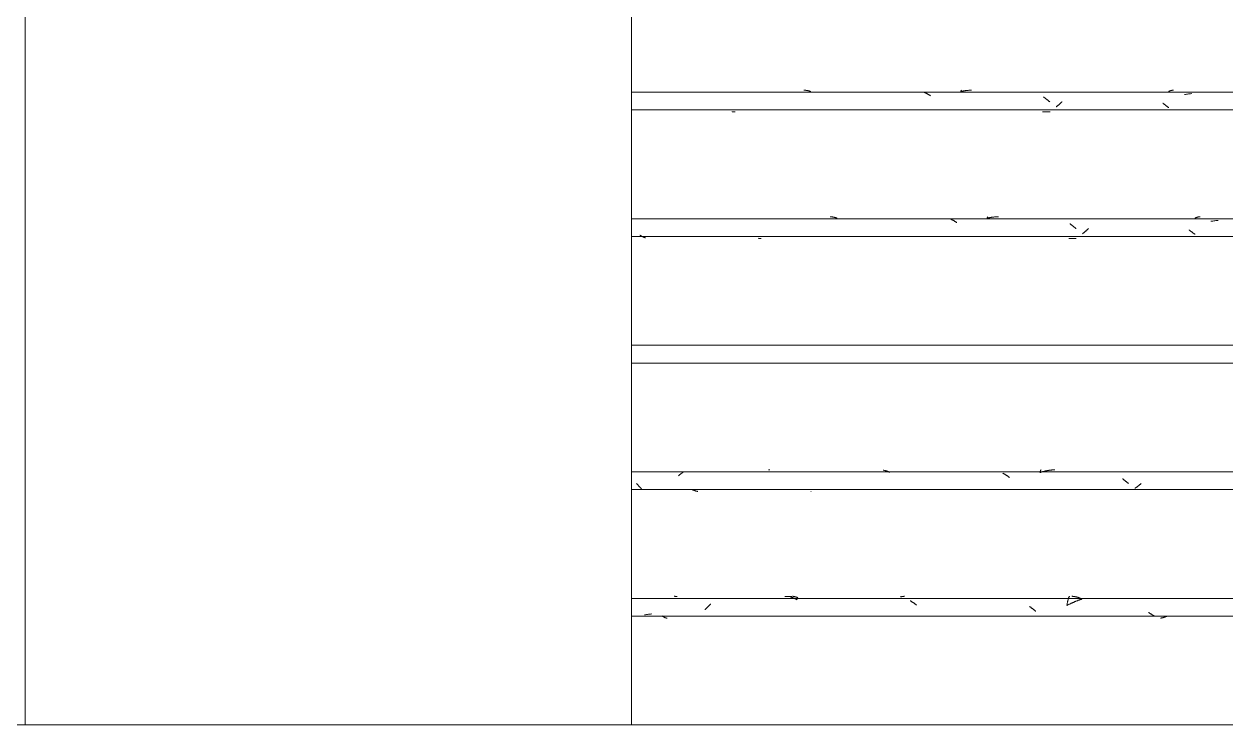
# Model space of a CAD drawing. Header units: millimetres. Extents: x -2100 to 124761, y -10432 to 93550.
# Drawn here: x 22201 to 23559, y -1000 to -209 of the extents above; entities that cross this region are included whole.
import ezdxf

# ---------------------------------------------------------------- set-up
doc = ezdxf.new("R2010")
doc.units = ezdxf.units.MM
for name, color, linetype, lineweight in [('NET CAT', 3, 'Continuous', 5), ('NET THAY 1', 41, 'Continuous', 5), ('NET-THAY', 2, 'Continuous', 9)]:
    doc.layers.add(name, color=color, linetype=linetype, lineweight=lineweight)

# ---------------------------------------------------------------- blocks, each defined once
blk = doc.blocks.new('FP_4-MẶT ĐỨNG TRỤC A-Q')
at = {"layer": 'NET THAY 1'}
for p, q in [((22935.7, -854.8), (22935.4, -854.8)), ((22936.1, -854.8), (22935.7, -854.8)), ((22936.4, -854.9), (22936.1, -854.8)), ((22936.8, -854.9), (22936.4, -854.9)), ((22937.1, -854.9), (22936.8, -854.9)), ((22937.5, -854.9), (22937.1, -854.9)), ((22937.8, -855), (22937.5, -854.9)), ((22938.2, -855), (22937.8, -855)), ((22938.5, -855.1), (22938.2, -855)), ((22938.9, -855.1), (22938.5, -855.1)), ((23061.5, -855.1), (23060.3, -855.1)), ((23062.6, -855), (23061.5, -855.1)), ((23063.8, -855), (23062.6, -855)), ((23065, -855), (23063.8, -855)), ((23066.1, -854.9), (23065, -855)), ((23067.3, -854.9), (23066.1, -854.9)), ((23068.4, -854.9), (23067.3, -854.9)), ((23069.3, -854.8), (23069, -854.8)), ((23069.6, -854.8), (23069.3, -854.8)), ((23069.8, -854.9), (23069.6, -854.8)), ((23070.1, -854.9), (23069.8, -854.9)), ((23070.4, -854.9), (23070.1, -854.9)), ((23070.7, -855), (23070.4, -854.9)), ((23070.9, -855), (23070.7, -855)), ((23071.2, -855.1), (23070.9, -855)), ((23071.5, -855.1), (23071.2, -855.1)), ((23071.8, -855.2), (23071.5, -855.1)), ((23191.1, -854.9), (23191.1, -855)), ((23191.1, -855), (23191.1, -855.2)), ((23192.6, -855.1), (23192.3, -855.2)), ((23192.9, -855.1), (23192.6, -855.1)), ((23193.2, -855), (23192.9, -855.1)), ((23193.6, -855), (23193.2, -855)), ((23193.9, -854.9), (23193.6, -855)), ((23194.2, -854.9), (23193.9, -854.9)), ((23194.5, -854.9), (23194.2, -854.9)), ((23194.8, -854.9), (23194.5, -854.9)), ((23195.1, -854.8), (23194.8, -854.9)), ((23195.4, -854.8), (23195.1, -854.8)), ((23195.7, -854.8), (23195.4, -854.8)), ((23381.6, -855.1), (23381.5, -855.3)), ((23381.7, -855), (23381.6, -855.1)), ((23381.8, -854.9), (23381.7, -855)), ((23381.9, -854.8), (23381.8, -854.9)), ((23385.1, -854.8), (23384.7, -854.8)), ((23385.4, -854.8), (23385.1, -854.8)), ((23385.7, -854.9), (23385.4, -854.8)), ((23386.1, -854.9), (23385.7, -854.9)), ((23386.4, -854.9), (23386.1, -854.9)), ((23386.7, -854.9), (23386.4, -854.9)), ((23387.1, -855), (23386.7, -854.9)), ((23387.4, -855), (23387.1, -855)), ((23387.7, -855.1), (23387.4, -855)), ((23388.1, -855.1), (23387.7, -855.1)), ((23388.4, -855.2), (23388.1, -855.1)), ((31484, -857.1), (22887.3, -857.1)), ((22971.6, -868.5), (22971.3, -868.8)), ((22971.8, -868.2), (22971.6, -868.5)), ((22972.1, -868), (22971.8, -868.2)), ((22972.4, -867.7), (22972.1, -868)), ((22972.7, -867.5), (22972.4, -867.7)), ((22972.9, -867.2), (22972.7, -867.5)), ((22973.2, -866.9), (22972.9, -867.2)), ((22973.5, -866.7), (22973.2, -866.9)), ((22973.8, -866.4), (22973.5, -866.7)), ((22974, -866.2), (22973.8, -866.4)), ((22974.3, -865.9), (22974, -866.2)), ((22974.6, -865.6), (22974.3, -865.9)), ((22974.9, -865.4), (22974.6, -865.6)), ((22975.1, -865.1), (22974.9, -865.4)), ((22975.4, -864.9), (22975.1, -865.1)), ((22975.7, -864.6), (22975.4, -864.9)), ((22975.9, -864.3), (22975.7, -864.6)), ((22976.2, -864.1), (22975.9, -864.3)), ((22976.5, -863.8), (22976.2, -864.1)), ((22976.7, -863.6), (22976.5, -863.8)), ((23067, -855.6), (23066.7, -855.6)), ((23067.4, -855.7), (23067, -855.6)), ((23067.7, -855.8), (23067.4, -855.7)), ((23068, -855.9), (23067.7, -855.8)), ((23068.4, -856.1), (23068, -855.9)), ((23068.7, -856.2), (23068.4, -856.1)), ((23069.1, -856.3), (23068.7, -856.2)), ((23069.4, -856.4), (23069.1, -856.3)), ((23069.8, -856.5), (23069.4, -856.4)), ((23070.1, -856.7), (23069.8, -856.5)), ((23070.5, -856.8), (23070.1, -856.7)), ((23070.8, -856.9), (23070.5, -856.8)), ((23071.1, -857.1), (23070.8, -856.9)), ((23071.5, -857.2), (23071.1, -857.1)), ((23071.8, -857.4), (23071.5, -857.2)), ((23072.1, -855.3), (23071.8, -855.2)), ((23072.2, -857.5), (23071.8, -857.4)), ((23072.3, -855.3), (23072.1, -855.3)), ((23072.5, -857.7), (23072.2, -857.5)), ((23072.6, -855.4), (23072.3, -855.3)), ((23072.9, -857.9), (23072.5, -857.7)), ((23072.9, -855.5), (23072.6, -855.4)), ((23073.2, -855.6), (23072.9, -855.5)), ((23073.2, -858), (23072.9, -857.9)), ((23073.5, -855.7), (23073.2, -855.6)), ((23073.5, -858.2), (23073.2, -858)), ((23073.7, -855.8), (23073.5, -855.7)), ((23073.9, -858.4), (23073.5, -858.2)), ((23074, -855.9), (23073.7, -855.8)), ((23074.2, -858.6), (23073.9, -858.4)), ((23074.3, -856.1), (23074, -855.9)), ((23074.6, -856.2), (23074.3, -856.1)), ((23074.8, -856.3), (23074.6, -856.2)), ((23075.1, -856.5), (23074.8, -856.3)), ((23191.1, -855.2), (23191.1, -855.4)), ((23191.4, -855.4), (23191.1, -855.4)), ((23191.7, -855.3), (23191.4, -855.4)), ((23192, -855.2), (23191.7, -855.3)), ((23192.3, -855.2), (23192, -855.2)), ((23202.3, -859.9), (23202, -859.7)), ((23202.6, -860.1), (23202.3, -859.9)), ((23203, -860.3), (23202.6, -860.1)), ((23203.3, -860.5), (23203, -860.3)), ((23203.6, -860.7), (23203.3, -860.5)), ((23204, -861), (23203.6, -860.7)), ((23204.3, -861.2), (23204, -861)), ((23204.6, -861.4), (23204.3, -861.2)), ((23205, -861.6), (23204.6, -861.4)), ((23205.3, -861.8), (23205, -861.6)), ((23205.6, -862.1), (23205.3, -861.8)), ((23206, -862.3), (23205.6, -862.1)), ((23206.3, -862.5), (23206, -862.3)), ((23206.6, -862.8), (23206.3, -862.5)), ((23207, -863), (23206.6, -862.8)), ((23207.3, -863.2), (23207, -863)), ((23207.6, -863.5), (23207.3, -863.2)), ((23207.9, -863.7), (23207.6, -863.5)), ((23208.3, -864), (23207.9, -863.7)), ((23208.6, -864.2), (23208.3, -864)), ((23208.9, -864.5), (23208.6, -864.2)), ((23209.2, -864.7), (23208.9, -864.5)), ((23337.2, -866.5), (23336.9, -866.2)), ((23337.5, -866.7), (23337.2, -866.5)), ((23337.8, -867), (23337.5, -866.7)), ((23338.2, -867.2), (23337.8, -867)), ((23338.5, -867.5), (23338.2, -867.2)), ((23338.8, -867.7), (23338.5, -867.5)), ((23339.1, -868), (23338.8, -867.7)), ((23339.4, -868.2), (23339.1, -868)), ((23339.7, -868.5), (23339.4, -868.2)), ((23340.1, -868.7), (23339.7, -868.5)), ((23378.9, -864.4), (23378.8, -865)), ((23379.2, -864.8), (23378.8, -865)), ((23379.1, -863.8), (23378.9, -864.4)), ((23379.2, -863.1), (23379.1, -863.8)), ((23379.4, -862.5), (23379.2, -863.1)), ((23379.7, -864.6), (23379.2, -864.8)), ((23379.5, -861.9), (23379.4, -862.5)), ((23379.7, -861.3), (23379.5, -861.9)), ((23379.8, -860.7), (23379.7, -861.3)), ((23380.2, -864.4), (23379.7, -864.6)), ((23380, -860.2), (23379.8, -860.7)), ((23380.1, -859.6), (23380, -860.2)), ((23380.2, -859.1), (23380.1, -859.6)), ((23380.3, -858.6), (23380.2, -859.1)), ((23380.6, -864.2), (23380.2, -864.4)), ((23380.5, -858.2), (23380.3, -858.6)), ((23380.6, -857.7), (23380.5, -858.2)), ((23380.7, -857.3), (23380.6, -857.7)), ((23381.1, -863.9), (23380.6, -864.2)), ((23380.8, -856.9), (23380.7, -857.3)), ((23380.9, -856.6), (23380.8, -856.9)), ((23381, -856.2), (23380.9, -856.6)), ((23381.1, -855.9), (23381, -856.2)), ((23381.3, -855.7), (23381.1, -855.9)), ((23381.6, -863.7), (23381.1, -863.9)), ((23381.4, -855.5), (23381.3, -855.7)), ((23381.5, -855.3), (23381.4, -855.5)), ((23382, -863.5), (23381.6, -863.7)), ((23382.5, -863.3), (23382, -863.5)), ((23383, -863.1), (23382.5, -863.3)), ((23383.5, -862.8), (23383, -863.1)), ((23383.9, -862.6), (23383.5, -862.8)), ((23384.4, -862.4), (23383.9, -862.6)), ((23384.9, -862.2), (23384.4, -862.4)), ((23385.3, -862), (23384.9, -862.2)), ((23385.8, -861.8), (23385.3, -862)), ((23386.3, -861.6), (23385.8, -861.8)), ((23386.7, -861.4), (23386.3, -861.6)), ((23387.2, -861.2), (23386.7, -861.4)), ((23387.6, -861), (23387.2, -861.2)), ((23388.1, -860.8), (23387.6, -861)), ((23388.6, -860.6), (23388.1, -860.8)), ((23388.7, -855.2), (23388.4, -855.2)), ((23389, -860.4), (23388.6, -860.6)), ((23389, -855.3), (23388.7, -855.2)), ((23389.4, -855.4), (23389, -855.3)), ((23389.5, -860.2), (23389, -860.4)), ((23389.7, -855.5), (23389.4, -855.4)), ((23390, -860), (23389.5, -860.2)), ((23390, -855.6), (23389.7, -855.5)), ((23390.4, -855.6), (23390, -855.6)), ((23390.4, -859.9), (23390, -860)), ((23390.7, -855.7), (23390.4, -855.6)), ((23390.9, -859.7), (23390.4, -859.9)), ((23391, -855.8), (23390.7, -855.7)), ((23391.3, -859.5), (23390.9, -859.7)), ((23391.4, -855.9), (23391, -855.8)), ((23391.8, -859.3), (23391.3, -859.5)), ((23391.7, -856), (23391.4, -855.9)), ((23392, -856.2), (23391.7, -856)), ((23392.3, -859.1), (23391.8, -859.3)), ((23392.3, -856.3), (23392, -856.2)), ((23392.7, -856.4), (23392.3, -856.3)), ((23392.7, -859), (23392.3, -859.1)), ((23393, -856.5), (23392.7, -856.4)), ((23393.2, -858.8), (23392.7, -859)), ((23393.3, -856.7), (23393, -856.5)), ((23393.6, -858.6), (23393.2, -858.8)), ((23393.7, -856.8), (23393.3, -856.7)), ((23394.1, -858.5), (23393.6, -858.6)), ((23394, -856.9), (23393.7, -856.8)), ((23394.3, -857.1), (23394, -856.9)), ((23394.6, -858.3), (23394.1, -858.5)), ((23394.6, -857.2), (23394.3, -857.1)), ((23395, -857.4), (23394.6, -857.2)), ((23395, -858.2), (23394.6, -858.3)), ((23395.3, -857.5), (23395, -857.4)), ((23395.5, -858), (23395, -858.2)), ((23395.6, -857.7), (23395.3, -857.5)), ((23395.9, -857.8), (23395.5, -858)), ((23395.9, -857.8), (23395.6, -857.7)), ((22887.3, -877.1), (31484, -877.1)), ((22903, -875.6), (22901.8, -875.7)), ((22904.2, -875.4), (22903, -875.6)), ((22905.4, -875.3), (22904.2, -875.4)), ((22906.6, -875.1), (22905.4, -875.3)), ((22907.8, -875), (22906.6, -875.1)), ((22908.9, -874.8), (22907.8, -875)), ((22910.1, -874.7), (22908.9, -874.8)), ((22922.3, -877.2), (22922, -877)), ((22922.5, -877.4), (22922.3, -877.2)), ((22922.7, -877.5), (22922.5, -877.4)), ((22923, -877.7), (22922.7, -877.5)), ((22923.2, -877.8), (22923, -877.7)), ((22923.4, -878), (22923.2, -877.8)), ((22923.6, -878.1), (22923.4, -878)), ((22923.9, -878.2), (22923.6, -878.1)), ((22924.1, -878.4), (22923.9, -878.2)), ((22924.3, -878.5), (22924.1, -878.4)), ((22924.5, -878.6), (22924.3, -878.5)), ((22924.8, -878.7), (22924.5, -878.6)), ((22925, -878.8), (22924.8, -878.7)), ((22925.2, -878.9), (22925, -878.8)), ((22925.4, -879), (22925.2, -878.9)), ((22925.6, -879), (22925.4, -879)), ((22925.9, -879.1), (22925.6, -879)), ((22926.1, -879.2), (22925.9, -879.1)), ((22926.3, -879.2), (22926.1, -879.2)), ((22926.5, -879.3), (22926.3, -879.2)), ((22926.8, -879.3), (22926.5, -879.3)), ((22927, -879.4), (22926.8, -879.3)), ((22927.2, -879.4), (22927, -879.4)), ((22927.4, -879.4), (22927.2, -879.4)), ((22970.4, -869.5), (22970.2, -869.8)), ((22970.7, -869.3), (22970.4, -869.5)), ((22971, -869), (22970.7, -869.3)), ((22971.3, -868.8), (22971, -869)), ((23340.4, -869), (23340.1, -868.7)), ((23340.7, -869.2), (23340.4, -869)), ((23341, -869.5), (23340.7, -869.2)), ((23341.3, -869.7), (23341, -869.5)), ((23341.6, -870), (23341.3, -869.7)), ((23341.9, -870.2), (23341.6, -870)), ((23342.2, -870.5), (23341.9, -870.2)), ((23342.6, -870.7), (23342.2, -870.5)), ((23342.9, -870.9), (23342.6, -870.7)), ((23343.2, -871.2), (23342.9, -870.9)), ((23343.5, -871.4), (23343.2, -871.2)), ((23343.8, -871.6), (23343.5, -871.4)), ((23471.6, -873.2), (23471.3, -873)), ((23471.9, -873.5), (23471.6, -873.2)), ((23472.2, -873.7), (23471.9, -873.5)), ((23472.5, -873.9), (23472.2, -873.7)), ((23472.8, -874.1), (23472.5, -873.9)), ((23473.1, -874.3), (23472.8, -874.1)), ((23473.5, -874.5), (23473.1, -874.3)), ((23473.8, -874.7), (23473.5, -874.5)), ((23474.1, -874.9), (23473.8, -874.7)), ((23474.4, -875.1), (23474.1, -874.9)), ((23474.7, -875.3), (23474.4, -875.1)), ((23475, -875.5), (23474.7, -875.3)), ((23475.2, -875.7), (23475, -875.5)), ((23475.5, -875.8), (23475.2, -875.7)), ((23475.8, -876), (23475.5, -875.8)), ((23476.1, -876.2), (23475.8, -876)), ((23476.4, -876.4), (23476.1, -876.2)), ((23476.7, -876.5), (23476.4, -876.4)), ((23477, -876.7), (23476.7, -876.5)), ((23477.3, -876.8), (23477, -876.7)), ((23477.6, -877), (23477.3, -876.8)), ((23477.9, -877.1), (23477.6, -877)), ((23485, -879.3), (23484.7, -879.4)), ((23485.3, -879.3), (23485, -879.3)), ((23485.6, -879.3), (23485.3, -879.3)), ((23485.9, -879.2), (23485.6, -879.3)), ((23486.2, -879.1), (23485.9, -879.2)), ((23486.5, -879.1), (23486.2, -879.1)), ((23486.8, -879), (23486.5, -879.1)), ((23487.1, -878.9), (23486.8, -879)), ((23487.4, -878.9), (23487.1, -878.9)), ((23487.7, -878.8), (23487.4, -878.9)), ((23488.1, -878.7), (23487.7, -878.8)), ((23488.4, -878.6), (23488.1, -878.7)), ((23488.7, -878.5), (23488.4, -878.6)), ((23489, -878.4), (23488.7, -878.5)), ((23489.3, -878.3), (23489, -878.4)), ((23489.6, -878.2), (23489.3, -878.3)), ((23489.9, -878.1), (23489.6, -878.2)), ((23490.2, -877.9), (23489.9, -878.1)), ((23490.5, -877.8), (23490.2, -877.9)), ((23490.8, -877.7), (23490.5, -877.8)), ((23491.1, -877.5), (23490.8, -877.7)), ((23491.4, -877.4), (23491.1, -877.5)), ((23491.7, -877.2), (23491.4, -877.4)), ((23492, -877.1), (23491.7, -877.2))]:
    blk.add_line(p, q, dxfattribs=at)
blk = doc.blocks.new('FP_5-MẶT ĐỨNG TRỤC A-Q')
at = {"layer": 'NET THAY 1'}
for p, q in [((31454.2, -714.3), (22887.3, -714.3)), ((22940.6, -718.5), (22940.3, -718.8)), ((22940.8, -718.3), (22940.6, -718.5)), ((22941.1, -718.1), (22940.8, -718.3)), ((22941.3, -717.9), (22941.1, -718.1)), ((22941.6, -717.6), (22941.3, -717.9)), ((22941.9, -717.4), (22941.6, -717.6)), ((22942.1, -717.2), (22941.9, -717.4)), ((22942.4, -717), (22942.1, -717.2)), ((22942.6, -716.8), (22942.4, -717)), ((22942.9, -716.6), (22942.6, -716.8)), ((22943.1, -716.4), (22942.9, -716.6)), ((22943.4, -716.2), (22943.1, -716.4)), ((22943.7, -716), (22943.4, -716.2)), ((22943.9, -715.8), (22943.7, -716)), ((22944.2, -715.6), (22943.9, -715.8)), ((22944.4, -715.4), (22944.2, -715.6)), ((22944.7, -715.2), (22944.4, -715.4)), ((22944.9, -715.1), (22944.7, -715.2)), ((22945.2, -714.9), (22944.9, -715.1)), ((22945.4, -714.7), (22945.2, -714.9)), ((22945.7, -714.6), (22945.4, -714.7)), ((22945.9, -714.4), (22945.7, -714.6)), ((22946.2, -714.2), (22945.9, -714.4)), ((22946.4, -714.1), (22946.2, -714.2)), ((23042.3, -712), (23041.9, -712)), ((23042.6, -712), (23042.3, -712)), ((23042.9, -712), (23042.6, -712)), ((23043.3, -712), (23042.9, -712)), ((23043.6, -712), (23043.3, -712)), ((23171.7, -712.4), (23171.4, -712.3)), ((23172.1, -712.4), (23171.7, -712.4)), ((23172.4, -712.5), (23172.1, -712.4)), ((23172.8, -712.6), (23172.4, -712.5)), ((23173.1, -712.7), (23172.8, -712.6)), ((23173.5, -712.8), (23173.1, -712.7)), ((23173.8, -712.9), (23173.5, -712.8)), ((23174.2, -713), (23173.8, -712.9)), ((23174.5, -713.1), (23174.2, -713)), ((23174.9, -713.2), (23174.5, -713.1)), ((23175.2, -713.3), (23174.9, -713.2)), ((23175.6, -713.4), (23175.2, -713.3)), ((23175.9, -713.5), (23175.6, -713.4)), ((23176.3, -713.6), (23175.9, -713.5)), ((23176.6, -713.8), (23176.3, -713.6)), ((23176.9, -713.9), (23176.6, -713.8)), ((23177.3, -714), (23176.9, -713.9)), ((23177.6, -714.2), (23177.3, -714)), ((23178, -714.3), (23177.6, -714.2)), ((23178.3, -714.5), (23178, -714.3)), ((23178.7, -714.6), (23178.3, -714.5)), ((23179, -714.8), (23178.7, -714.6)), ((23307.1, -716), (23306.7, -715.8)), ((23307.4, -716.2), (23307.1, -716)), ((23307.8, -716.4), (23307.4, -716.2)), ((23308.1, -716.6), (23307.8, -716.4)), ((23308.4, -716.8), (23308.1, -716.6)), ((23308.8, -717), (23308.4, -716.8)), ((23309.1, -717.2), (23308.8, -717)), ((23309.4, -717.4), (23309.1, -717.2)), ((23309.8, -717.6), (23309.4, -717.4)), ((23310.1, -717.8), (23309.8, -717.6)), ((23310.5, -718), (23310.1, -717.8)), ((23310.8, -718.3), (23310.5, -718)), ((23311.1, -718.5), (23310.8, -718.3)), ((23311.5, -718.7), (23311.1, -718.5)), ((23311.8, -718.9), (23311.5, -718.7)), ((23312.1, -719.2), (23311.8, -718.9)), ((23312.4, -719.4), (23312.1, -719.2)), ((23312.8, -719.6), (23312.4, -719.4)), ((23348.7, -714.6), (23348.5, -715)), ((23349, -714.9), (23348.5, -715)), ((23348.8, -714.2), (23348.7, -714.6)), ((23348.9, -713.9), (23348.8, -714.2)), ((23349, -713.5), (23348.9, -713.9)), ((23349.1, -713.3), (23349, -713.5)), ((23349.5, -714.7), (23349, -714.9)), ((23349.2, -713), (23349.1, -713.3)), ((23349.3, -712.7), (23349.2, -713)), ((23349.4, -712.5), (23349.3, -712.7)), ((23349.5, -712.4), (23349.4, -712.5)), ((23349.6, -712.2), (23349.5, -712.4)), ((23349.9, -714.6), (23349.5, -714.7)), ((23349.7, -712.1), (23349.6, -712.2)), ((23349.8, -712), (23349.7, -712.1)), ((23349.9, -712), (23349.8, -712)), ((23350.4, -714.4), (23349.9, -714.6)), ((23350.8, -714.3), (23350.4, -714.4)), ((23351.3, -714.2), (23350.8, -714.3)), ((23351.7, -714), (23351.3, -714.2)), ((23352.2, -713.9), (23351.7, -714)), ((23352.6, -713.8), (23352.2, -713.9)), ((23353.1, -713.7), (23352.6, -713.8)), ((23353.5, -713.6), (23353.1, -713.7)), ((23354, -713.5), (23353.5, -713.6)), ((23354.5, -713.3), (23354, -713.5)), ((23354.9, -713.2), (23354.5, -713.3)), ((23355.4, -713.1), (23354.9, -713.2)), ((23355.8, -713), (23355.4, -713.1)), ((23356.3, -713), (23355.8, -713)), ((23356.7, -712.9), (23356.3, -713)), ((23357.2, -712.8), (23356.7, -712.9)), ((23357.6, -712.7), (23357.2, -712.8)), ((23358.1, -712.6), (23357.6, -712.7)), ((23358.5, -712.6), (23358.1, -712.6)), ((23359, -712.5), (23358.5, -712.6)), ((23359.4, -712.4), (23359, -712.5)), ((23359.9, -712.4), (23359.4, -712.4)), ((23360.3, -712.3), (23359.9, -712.4)), ((23360.8, -712.3), (23360.3, -712.3)), ((23361.2, -712.2), (23360.8, -712.3)), ((23361.7, -712.2), (23361.2, -712.2)), ((23362.1, -712.1), (23361.7, -712.2)), ((23362.6, -712.1), (23362.1, -712.1)), ((23363, -712.1), (23362.6, -712.1)), ((23363.5, -712), (23363, -712.1)), ((23363.9, -712), (23363.5, -712)), ((23364.4, -712), (23363.9, -712)), ((23364.8, -712), (23364.4, -712)), ((23365.3, -712), (23364.8, -712)), ((23365.3, -712), (23365, -712)), ((22893.1, -727.6), (22892.9, -727.3)), ((22893.4, -727.9), (22893.1, -727.6)), ((22893.6, -728.2), (22893.4, -727.9)), ((22893.8, -728.4), (22893.6, -728.2)), ((22894.1, -728.7), (22893.8, -728.4)), ((22894.3, -729), (22894.1, -728.7)), ((22894.6, -729.2), (22894.3, -729)), ((22894.8, -729.5), (22894.6, -729.2)), ((22895.1, -729.8), (22894.8, -729.5)), ((22895.3, -730), (22895.1, -729.8)), ((22895.5, -730.3), (22895.3, -730)), ((22895.8, -730.5), (22895.5, -730.3)), ((22896, -730.8), (22895.8, -730.5)), ((22896.2, -731), (22896, -730.8)), ((22896.5, -731.3), (22896.2, -731)), ((22896.7, -731.5), (22896.5, -731.3)), ((22897, -731.7), (22896.7, -731.5)), ((22897.2, -732), (22897, -731.7)), ((22897.4, -732.2), (22897.2, -732)), ((22897.7, -732.4), (22897.4, -732.2)), ((22897.9, -732.6), (22897.7, -732.4)), ((22898.1, -732.8), (22897.9, -732.6)), ((22898.3, -733.1), (22898.1, -732.8)), ((23313.1, -719.9), (23312.8, -719.6)), ((23313.4, -720.1), (23313.1, -719.9)), ((23313.8, -720.3), (23313.4, -720.1)), ((23314.1, -720.6), (23313.8, -720.3)), ((23442.1, -722.3), (23441.8, -722)), ((23442.4, -722.5), (23442.1, -722.3)), ((23442.7, -722.8), (23442.4, -722.5)), ((23443, -723), (23442.7, -722.8)), ((23443.4, -723.3), (23443, -723)), ((23443.7, -723.5), (23443.4, -723.3)), ((23444, -723.8), (23443.7, -723.5)), ((23444.3, -724), (23444, -723.8)), ((23444.6, -724.3), (23444.3, -724)), ((23445, -724.5), (23444.6, -724.3)), ((23445.3, -724.8), (23445, -724.5)), ((23445.6, -725), (23445.3, -724.8)), ((23445.9, -725.3), (23445.6, -725)), ((23446.2, -725.5), (23445.9, -725.3)), ((23446.5, -725.8), (23446.2, -725.5)), ((23446.9, -726), (23446.5, -725.8)), ((23447.2, -726.3), (23446.9, -726)), ((23447.5, -726.5), (23447.2, -726.3)), ((23447.8, -726.8), (23447.5, -726.5)), ((23448.1, -727), (23447.8, -726.8)), ((23448.4, -727.3), (23448.1, -727)), ((23448.7, -727.5), (23448.4, -727.3)), ((23456.1, -732.7), (23455.8, -732.8)), ((23456.4, -732.5), (23456.1, -732.7)), ((23456.7, -732.3), (23456.4, -732.5)), ((23457, -732.1), (23456.7, -732.3)), ((23457.3, -731.9), (23457, -732.1)), ((23457.6, -731.6), (23457.3, -731.9)), ((23457.9, -731.4), (23457.6, -731.6)), ((23458.2, -731.2), (23457.9, -731.4)), ((23458.5, -731), (23458.2, -731.2)), ((23458.8, -730.8), (23458.5, -731)), ((23459.1, -730.6), (23458.8, -730.8)), ((23459.4, -730.3), (23459.1, -730.6)), ((23459.6, -730.1), (23459.4, -730.3)), ((23459.9, -729.9), (23459.6, -730.1)), ((23460.2, -729.6), (23459.9, -729.9)), ((23460.5, -729.4), (23460.2, -729.6)), ((23460.8, -729.2), (23460.5, -729.4)), ((23461.1, -728.9), (23460.8, -729.2)), ((23461.4, -728.7), (23461.1, -728.9)), ((23461.7, -728.4), (23461.4, -728.7)), ((23461.9, -728.2), (23461.7, -728.4)), ((23462.2, -727.9), (23461.9, -728.2)), ((23462.5, -727.7), (23462.2, -727.9)), ((23462.8, -727.4), (23462.5, -727.7)), ((22887.3, -734.3), (31454.2, -734.3)), ((22898.6, -733.3), (22898.3, -733.1)), ((22956.1, -734.4), (22955.8, -734.2)), ((22956.4, -734.5), (22956.1, -734.4)), ((22956.7, -734.6), (22956.4, -734.5)), ((22957, -734.8), (22956.7, -734.6)), ((22957.3, -734.9), (22957, -734.8)), ((22957.6, -735), (22957.3, -734.9)), ((22957.9, -735.2), (22957.6, -735)), ((22958.2, -735.3), (22957.9, -735.2)), ((22958.5, -735.4), (22958.2, -735.3)), ((22958.8, -735.5), (22958.5, -735.4)), ((22959.1, -735.6), (22958.8, -735.5)), ((22959.4, -735.7), (22959.1, -735.6)), ((22959.6, -735.8), (22959.4, -735.7)), ((22959.9, -735.9), (22959.6, -735.8)), ((22960.2, -736), (22959.9, -735.9)), ((22960.5, -736), (22960.2, -736)), ((22960.8, -736.1), (22960.5, -736)), ((22961.1, -736.2), (22960.8, -736.1)), ((22961.4, -736.2), (22961.1, -736.2)), ((22961.7, -736.3), (22961.4, -736.2)), ((22962, -736.4), (22961.7, -736.3)), ((22962.3, -736.4), (22962, -736.4)), ((23090, -736.6), (23089.7, -736.6)), ((23090.3, -736.6), (23090, -736.6))]:
    blk.add_line(p, q, dxfattribs=at)
blk = doc.blocks.new('FP_6-MẶT ĐỨNG TRỤC A-Q')
at = {"layer": 'NET THAY 1'}
for p, q in [((31424.5, -571.4), (22887.3, -571.4)), ((22887.3, -591.4), (31424.5, -591.4))]:
    blk.add_line(p, q, dxfattribs=at)
blk = doc.blocks.new('FP_7-MẶT ĐỨNG TRỤC A-Q')
at = {"layer": 'NET THAY 1'}
for p, q in [((31394.8, -428.6), (22887.3, -428.6)), ((23112, -426.3), (23111.7, -426.3)), ((23112.4, -426.3), (23112, -426.3)), ((23112.7, -426.3), (23112.4, -426.3)), ((23113.1, -426.4), (23112.7, -426.3)), ((23113.4, -426.4), (23113.1, -426.4)), ((23113.8, -426.5), (23113.4, -426.4)), ((23114.1, -426.5), (23113.8, -426.5)), ((23114.5, -426.6), (23114.1, -426.5)), ((23114.8, -426.6), (23114.5, -426.6)), ((23115.2, -426.7), (23114.8, -426.6)), ((23115.5, -426.8), (23115.2, -426.7)), ((23115.9, -426.8), (23115.5, -426.8)), ((23116.2, -426.9), (23115.9, -426.8)), ((23116.6, -427), (23116.2, -426.9)), ((23116.9, -427.1), (23116.6, -427)), ((23117.3, -427.2), (23116.9, -427.1)), ((23117.6, -427.3), (23117.3, -427.2)), ((23117.9, -427.4), (23117.6, -427.3)), ((23118.3, -427.5), (23117.9, -427.4)), ((23118.6, -427.6), (23118.3, -427.5)), ((23119, -427.7), (23118.6, -427.6)), ((23119.3, -427.8), (23119, -427.7)), ((23247.4, -428.8), (23247.1, -428.7)), ((23247.8, -429), (23247.4, -428.8)), ((23248.1, -429.1), (23247.8, -429)), ((23248.5, -429.3), (23248.1, -429.1)), ((23248.8, -429.5), (23248.5, -429.3)), ((23249.1, -429.6), (23248.8, -429.5)), ((23249.5, -429.8), (23249.1, -429.6)), ((23249.8, -430), (23249.5, -429.8)), ((23250.2, -430.2), (23249.8, -430)), ((23250.5, -430.3), (23250.2, -430.2)), ((23250.8, -430.5), (23250.5, -430.3)), ((23251.2, -430.7), (23250.8, -430.5)), ((23251.5, -430.9), (23251.2, -430.7)), ((23251.9, -431.1), (23251.5, -430.9)), ((23252.2, -431.3), (23251.9, -431.1)), ((23252.5, -431.5), (23252.2, -431.3)), ((23252.9, -431.7), (23252.5, -431.5)), ((23253.2, -432), (23252.9, -431.7)), ((23253.5, -432.2), (23253.2, -432)), ((23253.9, -432.4), (23253.5, -432.2)), ((23254.2, -432.6), (23253.9, -432.4)), ((23254.5, -432.8), (23254.2, -432.6)), ((23289, -427.7), (23288.9, -428)), ((23289.3, -427.9), (23288.9, -428)), ((23289.1, -427.4), (23289, -427.7)), ((23289.2, -427.1), (23289.1, -427.4)), ((23289.3, -426.9), (23289.2, -427.1)), ((23289.4, -426.7), (23289.3, -426.9)), ((23289.8, -427.8), (23289.3, -427.9)), ((23289.5, -426.5), (23289.4, -426.7)), ((23289.6, -426.4), (23289.5, -426.5)), ((23289.7, -426.3), (23289.6, -426.4)), ((23289.8, -426.3), (23289.7, -426.3)), ((23290.2, -427.7), (23289.8, -427.8)), ((23290.7, -427.6), (23290.2, -427.7)), ((23291.2, -427.5), (23290.7, -427.6)), ((23291.6, -427.4), (23291.2, -427.5)), ((23292.1, -427.3), (23291.6, -427.4)), ((23292.5, -427.2), (23292.1, -427.3)), ((23293, -427.1), (23292.5, -427.2)), ((23293.4, -427), (23293, -427.1)), ((23293.9, -426.9), (23293.4, -427)), ((23294.4, -426.9), (23293.9, -426.9)), ((23294.8, -426.8), (23294.4, -426.9)), ((23295.3, -426.7), (23294.8, -426.8)), ((23295.7, -426.7), (23295.3, -426.7)), ((23296.2, -426.6), (23295.7, -426.7)), ((23296.6, -426.6), (23296.2, -426.6)), ((23297.1, -426.5), (23296.6, -426.6)), ((23297.5, -426.5), (23297.1, -426.5)), ((23298, -426.4), (23297.5, -426.5)), ((23298.5, -426.4), (23298, -426.4)), ((23298.9, -426.3), (23298.5, -426.4)), ((23299.4, -426.3), (23298.9, -426.3)), ((23299.8, -426.3), (23299.4, -426.3)), ((23300.3, -426.3), (23299.8, -426.3)), ((23300.7, -426.3), (23300.3, -426.3)), ((23301.2, -426.3), (23300.7, -426.3)), ((23301.6, -426.2), (23301.2, -426.3)), ((23382.5, -434.4), (23382.2, -434.2)), ((23523.7, -427.8), (23523.4, -428)), ((23523.9, -427.7), (23523.7, -427.8)), ((23524.2, -427.6), (23523.9, -427.7)), ((23524.4, -427.5), (23524.2, -427.6)), ((23524.7, -427.4), (23524.4, -427.5)), ((23524.9, -427.2), (23524.7, -427.4)), ((23525.2, -427.1), (23524.9, -427.2)), ((23525.4, -427), (23525.2, -427.1)), ((23525.7, -427), (23525.4, -427)), ((23525.9, -426.9), (23525.7, -427)), ((23526.2, -426.8), (23525.9, -426.9)), ((23526.4, -426.7), (23526.2, -426.8)), ((23526.7, -426.6), (23526.4, -426.7)), ((23526.9, -426.6), (23526.7, -426.6)), ((23527.1, -426.5), (23526.9, -426.6)), ((23527.4, -426.5), (23527.1, -426.5)), ((23527.6, -426.4), (23527.4, -426.5)), ((23527.9, -426.4), (23527.6, -426.4)), ((23528.1, -426.3), (23527.9, -426.4)), ((23528.4, -426.3), (23528.1, -426.3)), ((23528.6, -426.3), (23528.4, -426.3)), ((23528.9, -426.3), (23528.6, -426.3)), ((23529.1, -426.3), (23528.9, -426.3)), ((23529.3, -426.2), (23529.1, -426.3)), ((23542.7, -431.3), (23541.5, -431.4)), ((23543.8, -431.1), (23542.7, -431.3)), ((23545, -431), (23543.8, -431.1)), ((23546.2, -430.8), (23545, -431)), ((23547.3, -430.7), (23546.2, -430.8)), ((23548.5, -430.5), (23547.3, -430.7)), ((23549.7, -430.4), (23548.5, -430.5)), ((22896.9, -447.2), (22896.6, -447.1)), ((22897.2, -447.4), (22896.9, -447.2)), ((22897.5, -447.6), (22897.2, -447.4)), ((22897.8, -447.8), (22897.5, -447.6)), ((22898.1, -447.9), (22897.8, -447.8)), ((22898.4, -448.1), (22898.1, -447.9)), ((23382.9, -434.7), (23382.5, -434.4)), ((23383.2, -434.9), (23382.9, -434.7)), ((23383.5, -435.2), (23383.2, -434.9)), ((23383.9, -435.4), (23383.5, -435.2)), ((23384.2, -435.6), (23383.9, -435.4)), ((23384.5, -435.9), (23384.2, -435.6)), ((23384.8, -436.1), (23384.5, -435.9)), ((23385.2, -436.4), (23384.8, -436.1)), ((23385.5, -436.6), (23385.2, -436.4)), ((23385.8, -436.9), (23385.5, -436.6)), ((23386.1, -437.1), (23385.8, -436.9)), ((23386.5, -437.4), (23386.1, -437.1)), ((23386.8, -437.6), (23386.5, -437.4)), ((23387.1, -437.9), (23386.8, -437.6)), ((23387.4, -438.1), (23387.1, -437.9)), ((23387.7, -438.4), (23387.4, -438.1)), ((23388.1, -438.6), (23387.7, -438.4)), ((23388.4, -438.9), (23388.1, -438.6)), ((23388.7, -439.1), (23388.4, -438.9)), ((23389, -439.4), (23388.7, -439.1)), ((23389.3, -439.7), (23389, -439.4)), ((23396.8, -445.2), (23396.5, -445.4)), ((23397.1, -445), (23396.8, -445.2)), ((23397.4, -444.8), (23397.1, -445)), ((23397.7, -444.5), (23397.4, -444.8)), ((23398, -444.3), (23397.7, -444.5)), ((23398.3, -444.1), (23398, -444.3)), ((23398.6, -443.8), (23398.3, -444.1)), ((23398.9, -443.6), (23398.6, -443.8)), ((23399.1, -443.3), (23398.9, -443.6)), ((23399.4, -443.1), (23399.1, -443.3)), ((23399.7, -442.9), (23399.4, -443.1)), ((23400, -442.6), (23399.7, -442.9)), ((23400.3, -442.4), (23400, -442.6)), ((23400.6, -442.1), (23400.3, -442.4)), ((23400.9, -441.9), (23400.6, -442.1)), ((23401.1, -441.6), (23400.9, -441.9)), ((23401.4, -441.4), (23401.1, -441.6)), ((23401.7, -441.1), (23401.4, -441.4)), ((23402, -440.8), (23401.7, -441.1)), ((23402.3, -440.6), (23402, -440.8)), ((23402.5, -440.3), (23402.3, -440.6)), ((23402.8, -440.1), (23402.5, -440.3)), ((23403.1, -439.8), (23402.8, -440.1)), ((23403.4, -439.5), (23403.1, -439.8)), ((23517.2, -441.4), (23516.9, -441.1)), ((23517.5, -441.6), (23517.2, -441.4)), ((23517.8, -441.9), (23517.5, -441.6)), ((23518.2, -442.1), (23517.8, -441.9)), ((23518.5, -442.4), (23518.2, -442.1)), ((23518.8, -442.6), (23518.5, -442.4)), ((23519.1, -442.8), (23518.8, -442.6)), ((23519.4, -443.1), (23519.1, -442.8)), ((23519.7, -443.3), (23519.4, -443.1)), ((23520, -443.5), (23519.7, -443.3)), ((23520.3, -443.8), (23520, -443.5)), ((23520.6, -444), (23520.3, -443.8)), ((23520.9, -444.2), (23520.6, -444)), ((23521.2, -444.4), (23520.9, -444.2)), ((23521.5, -444.7), (23521.2, -444.4)), ((23521.8, -444.9), (23521.5, -444.7)), ((23522.1, -445.1), (23521.8, -444.9)), ((23522.4, -445.3), (23522.1, -445.1)), ((23522.7, -445.5), (23522.4, -445.3)), ((23523, -445.7), (23522.7, -445.5)), ((23523.3, -445.9), (23523, -445.7)), ((23523.7, -446.1), (23523.3, -445.9)), ((22887.3, -448.6), (31394.8, -448.6)), ((22898.6, -448.2), (22898.4, -448.1)), ((22898.9, -448.4), (22898.6, -448.2)), ((22899.2, -448.5), (22898.9, -448.4)), ((22899.5, -448.7), (22899.2, -448.5)), ((22899.8, -448.8), (22899.5, -448.7)), ((22900.1, -449), (22899.8, -448.8)), ((22900.4, -449.1), (22900.1, -449)), ((22900.7, -449.2), (22900.4, -449.1)), ((22901, -449.4), (22900.7, -449.2)), ((22901.3, -449.5), (22901, -449.4)), ((22901.6, -449.6), (22901.3, -449.5)), ((22901.9, -449.7), (22901.6, -449.6)), ((22902.2, -449.8), (22901.9, -449.7)), ((22902.5, -449.9), (22902.2, -449.8)), ((22902.8, -450), (22902.5, -449.9)), ((22903, -450.1), (22902.8, -450)), ((23030.8, -450.6), (23030.5, -450.5)), ((23031, -450.7), (23030.8, -450.6)), ((23031.3, -450.7), (23031, -450.7)), ((23031.6, -450.7), (23031.3, -450.7)), ((23031.9, -450.8), (23031.6, -450.7)), ((23032.2, -450.8), (23031.9, -450.8)), ((23032.5, -450.8), (23032.2, -450.8)), ((23032.7, -450.9), (23032.5, -450.8)), ((23033, -450.9), (23032.7, -450.9)), ((23033.3, -450.9), (23033, -450.9)), ((23033.6, -450.9), (23033.3, -450.9)), ((23382.4, -450.8), (23381.1, -450.9)), ((23383.6, -450.8), (23382.4, -450.8)), ((23384.8, -450.8), (23383.6, -450.8)), ((23386, -450.8), (23384.8, -450.8)), ((23387.2, -450.8), (23386, -450.8)), ((23388.4, -450.7), (23387.2, -450.8)), ((23389.6, -450.7), (23388.4, -450.7))]:
    blk.add_line(p, q, dxfattribs=at)
blk = doc.blocks.new('FP_8-MẶT ĐỨNG TRỤC A-Q')
at = {"layer": 'NET THAY 1'}
for p, q in [((23082.3, -283.4), (23081.9, -283.4)), ((23082.6, -283.4), (23082.3, -283.4)), ((23083, -283.4), (23082.6, -283.4)), ((23083.3, -283.5), (23083, -283.4)), ((23083.7, -283.5), (23083.3, -283.5)), ((23084, -283.5), (23083.7, -283.5)), ((23084.3, -283.6), (23084, -283.5)), ((23084.7, -283.6), (23084.3, -283.6)), ((23085, -283.7), (23084.7, -283.6)), ((23085.4, -283.7), (23085, -283.7)), ((23085.7, -283.8), (23085.4, -283.7)), ((23086.1, -283.9), (23085.7, -283.8)), ((23086.4, -283.9), (23086.1, -283.9)), ((23086.8, -284), (23086.4, -283.9)), ((23087.1, -284.1), (23086.8, -284)), ((23087.5, -284.2), (23087.1, -284.1)), ((23087.8, -284.3), (23087.5, -284.2)), ((23088.2, -284.4), (23087.8, -284.3)), ((23088.5, -284.5), (23088.2, -284.4)), ((23088.9, -284.6), (23088.5, -284.5)), ((23089.2, -284.7), (23088.9, -284.6)), ((23089.6, -284.8), (23089.2, -284.7)), ((23259.2, -284.7), (23259.1, -285)), ((23259.6, -284.9), (23259.1, -285)), ((23259.3, -284.4), (23259.2, -284.7)), ((23259.4, -284.2), (23259.3, -284.4)), ((23259.5, -284), (23259.4, -284.2)), ((23259.6, -283.8), (23259.5, -284)), ((23259.7, -283.6), (23259.6, -283.8)), ((23260, -284.8), (23259.6, -284.9)), ((23259.8, -283.5), (23259.7, -283.6)), ((23259.9, -283.5), (23259.8, -283.5)), ((23260, -283.4), (23259.9, -283.5)), ((23260.5, -284.7), (23260, -284.8)), ((23260.9, -284.6), (23260.5, -284.7)), ((23261.4, -284.5), (23260.9, -284.6)), ((23261.8, -284.4), (23261.4, -284.5)), ((23262.3, -284.3), (23261.8, -284.4)), ((23262.7, -284.2), (23262.3, -284.3)), ((23263.1, -284.1), (23262.7, -284.2)), ((23263.6, -284.1), (23263.1, -284.1)), ((23264, -284), (23263.6, -284.1)), ((23264.5, -283.9), (23264, -284)), ((23264.9, -283.8), (23264.5, -283.9)), ((23265.4, -283.8), (23264.9, -283.8)), ((23265.8, -283.7), (23265.4, -283.8)), ((23266.3, -283.7), (23265.8, -283.7)), ((23266.7, -283.6), (23266.3, -283.7)), ((23267.2, -283.6), (23266.7, -283.6)), ((23267.6, -283.6), (23267.2, -283.6)), ((23268.1, -283.5), (23267.6, -283.6)), ((23268.5, -283.5), (23268.1, -283.5)), ((23269, -283.5), (23268.5, -283.5)), ((23269.4, -283.4), (23269, -283.5)), ((23269.9, -283.4), (23269.4, -283.4)), ((23270.3, -283.4), (23269.9, -283.4)), ((23270.8, -283.4), (23270.3, -283.4)), ((23271.2, -283.4), (23270.8, -283.4)), ((23493.9, -284.8), (23493.7, -284.9)), ((23494.2, -284.7), (23493.9, -284.8)), ((23494.4, -284.6), (23494.2, -284.7)), ((23494.7, -284.5), (23494.4, -284.6)), ((23494.9, -284.4), (23494.7, -284.5)), ((23495.2, -284.3), (23494.9, -284.4)), ((23495.4, -284.2), (23495.2, -284.3)), ((23495.6, -284.1), (23495.4, -284.2)), ((23495.9, -284), (23495.6, -284.1)), ((23496.1, -283.9), (23495.9, -284)), ((23496.4, -283.8), (23496.1, -283.9)), ((23496.6, -283.8), (23496.4, -283.8)), ((23496.9, -283.7), (23496.6, -283.8)), ((23497.1, -283.7), (23496.9, -283.7)), ((23497.3, -283.6), (23497.1, -283.7)), ((23497.6, -283.6), (23497.3, -283.6)), ((23497.8, -283.5), (23497.6, -283.6)), ((23498.1, -283.5), (23497.8, -283.5)), ((23498.3, -283.5), (23498.1, -283.5)), ((23498.6, -283.4), (23498.3, -283.5)), ((23498.8, -283.4), (23498.6, -283.4)), ((23499, -283.4), (23498.8, -283.4)), ((23499.3, -283.4), (23499, -283.4)), ((31365.1, -285.7), (22887.3, -285.7)), ((23217.7, -285.7), (23217.3, -285.6)), ((23218, -285.9), (23217.7, -285.7)), ((23218.4, -286), (23218, -285.9)), ((23218.7, -286.2), (23218.4, -286)), ((23219, -286.4), (23218.7, -286.2)), ((23219.4, -286.5), (23219, -286.4)), ((23219.7, -286.7), (23219.4, -286.5)), ((23220.1, -286.9), (23219.7, -286.7)), ((23220.4, -287.1), (23220.1, -286.9)), ((23220.7, -287.2), (23220.4, -287.1)), ((23221.1, -287.4), (23220.7, -287.2)), ((23221.4, -287.6), (23221.1, -287.4)), ((23221.8, -287.8), (23221.4, -287.6)), ((23222.1, -288), (23221.8, -287.8)), ((23222.4, -288.2), (23222.1, -288)), ((23222.8, -288.4), (23222.4, -288.2)), ((23223.1, -288.6), (23222.8, -288.4)), ((23223.4, -288.8), (23223.1, -288.6)), ((23223.8, -289), (23223.4, -288.8)), ((23224.1, -289.2), (23223.8, -289)), ((23224.4, -289.5), (23224.1, -289.2)), ((23224.8, -289.7), (23224.4, -289.5)), ((23352.8, -291.3), (23352.5, -291)), ((23353.1, -291.5), (23352.8, -291.3)), ((23353.5, -291.7), (23353.1, -291.5)), ((23353.8, -292), (23353.5, -291.7)), ((23354.1, -292.2), (23353.8, -292)), ((23354.4, -292.5), (23354.1, -292.2)), ((23354.8, -292.7), (23354.4, -292.5)), ((23355.1, -293), (23354.8, -292.7)), ((23355.4, -293.2), (23355.1, -293)), ((23355.7, -293.4), (23355.4, -293.2)), ((23356.1, -293.7), (23355.7, -293.4)), ((23356.4, -293.9), (23356.1, -293.7)), ((23356.7, -294.2), (23356.4, -293.9)), ((23357, -294.4), (23356.7, -294.2)), ((23357.4, -294.7), (23357, -294.4)), ((23357.7, -294.9), (23357.4, -294.7)), ((23358, -295.2), (23357.7, -294.9)), ((23358.3, -295.5), (23358, -295.2)), ((23358.6, -295.7), (23358.3, -295.5)), ((23359, -296), (23358.6, -295.7)), ((23359.3, -296.2), (23359, -296)), ((23359.6, -296.5), (23359.3, -296.2)), ((23371.4, -298.4), (23371.1, -298.7)), ((23371.7, -298.2), (23371.4, -298.4)), ((23372, -297.9), (23371.7, -298.2)), ((23372.3, -297.7), (23372, -297.9)), ((23372.5, -297.4), (23372.3, -297.7)), ((23372.8, -297.1), (23372.5, -297.4)), ((23373.1, -296.9), (23372.8, -297.1)), ((23373.4, -296.6), (23373.1, -296.9)), ((23373.7, -296.4), (23373.4, -296.6)), ((23487.5, -298.2), (23487.2, -298)), ((23487.8, -298.5), (23487.5, -298.2)), ((23488.1, -298.7), (23487.8, -298.5)), ((23512.9, -288.2), (23511.8, -288.3)), ((23514.1, -288), (23512.9, -288.2)), ((23515.2, -287.9), (23514.1, -288)), ((23516.4, -287.7), (23515.2, -287.9)), ((23517.6, -287.6), (23516.4, -287.7)), ((23518.7, -287.4), (23517.6, -287.6)), ((23519.9, -287.3), (23518.7, -287.4)), ((22887.3, -305.7), (31365.1, -305.7)), ((23001.1, -307.7), (23000.8, -307.6)), ((23001.4, -307.7), (23001.1, -307.7)), ((23001.7, -307.8), (23001.4, -307.7)), ((23002, -307.8), (23001.7, -307.8)), ((23002.2, -307.9), (23002, -307.8)), ((23002.5, -307.9), (23002.2, -307.9)), ((23002.8, -307.9), (23002.5, -307.9)), ((23003.1, -308), (23002.8, -307.9)), ((23003.4, -308), (23003.1, -308)), ((23003.7, -308), (23003.4, -308)), ((23004, -308), (23003.7, -308)), ((23004.3, -308), (23004, -308)), ((23352.7, -308), (23351.5, -308)), ((23353.9, -307.9), (23352.7, -308)), ((23355.1, -307.9), (23353.9, -307.9)), ((23356.3, -307.9), (23355.1, -307.9)), ((23357.5, -307.8), (23356.3, -307.9)), ((23358.7, -307.8), (23357.5, -307.8)), ((23359.9, -307.8), (23358.7, -307.8)), ((23367.1, -302.1), (23366.8, -302.3)), ((23367.4, -301.8), (23367.1, -302.1)), ((23367.7, -301.6), (23367.4, -301.8)), ((23368, -301.4), (23367.7, -301.6)), ((23368.3, -301.1), (23368, -301.4)), ((23368.6, -300.9), (23368.3, -301.1)), ((23368.9, -300.7), (23368.6, -300.9)), ((23369.1, -300.4), (23368.9, -300.7)), ((23369.4, -300.2), (23369.1, -300.4)), ((23369.7, -299.9), (23369.4, -300.2)), ((23370, -299.7), (23369.7, -299.9)), ((23370.3, -299.4), (23370, -299.7)), ((23370.6, -299.2), (23370.3, -299.4)), ((23370.9, -298.9), (23370.6, -299.2)), ((23371.1, -298.7), (23370.9, -298.9)), ((23488.4, -298.9), (23488.1, -298.7)), ((23488.7, -299.2), (23488.4, -298.9)), ((23489.1, -299.4), (23488.7, -299.2)), ((23489.4, -299.7), (23489.1, -299.4)), ((23489.7, -299.9), (23489.4, -299.7)), ((23490, -300.1), (23489.7, -299.9)), ((23490.3, -300.4), (23490, -300.1)), ((23490.6, -300.6), (23490.3, -300.4)), ((23490.9, -300.8), (23490.6, -300.6)), ((23491.2, -301.1), (23490.9, -300.8)), ((23491.5, -301.3), (23491.2, -301.1)), ((23491.8, -301.5), (23491.5, -301.3)), ((23492.1, -301.7), (23491.8, -301.5)), ((23492.4, -302), (23492.1, -301.7)), ((23492.7, -302.2), (23492.4, -302)), ((23493, -302.4), (23492.7, -302.2)), ((23493.3, -302.6), (23493, -302.4)), ((23493.6, -302.8), (23493.3, -302.6)), ((23493.9, -303), (23493.6, -302.8))]:
    blk.add_line(p, q, dxfattribs=at)

msp = doc.modelspace()

# ---------------------------------------------------------------- linework, layer by layer
at = {"layer": 'NET CAT'}
msp.add_lwpolyline([(44599.9, -1000), (-2000.1, -1000)], dxfattribs=at)
at = {"layer": 'NET-THAY'}
for p, q in [((22202.5, -1000), (22202.5, 4850)), ((22887.3, 0), (22887.3, -1000))]:
    msp.add_line(p, q, dxfattribs=at)

# ---------------------------------------------------------------- block references
at = {"layer": 'NET THAY 1'}
for name in ['FP_8-MẶT ĐỨNG TRỤC A-Q', 'FP_7-MẶT ĐỨNG TRỤC A-Q', 'FP_6-MẶT ĐỨNG TRỤC A-Q', 'FP_5-MẶT ĐỨNG TRỤC A-Q', 'FP_4-MẶT ĐỨNG TRỤC A-Q']:
    msp.add_blockref(name, (0, 0), dxfattribs=at)

doc.saveas('drawing.dxf')
